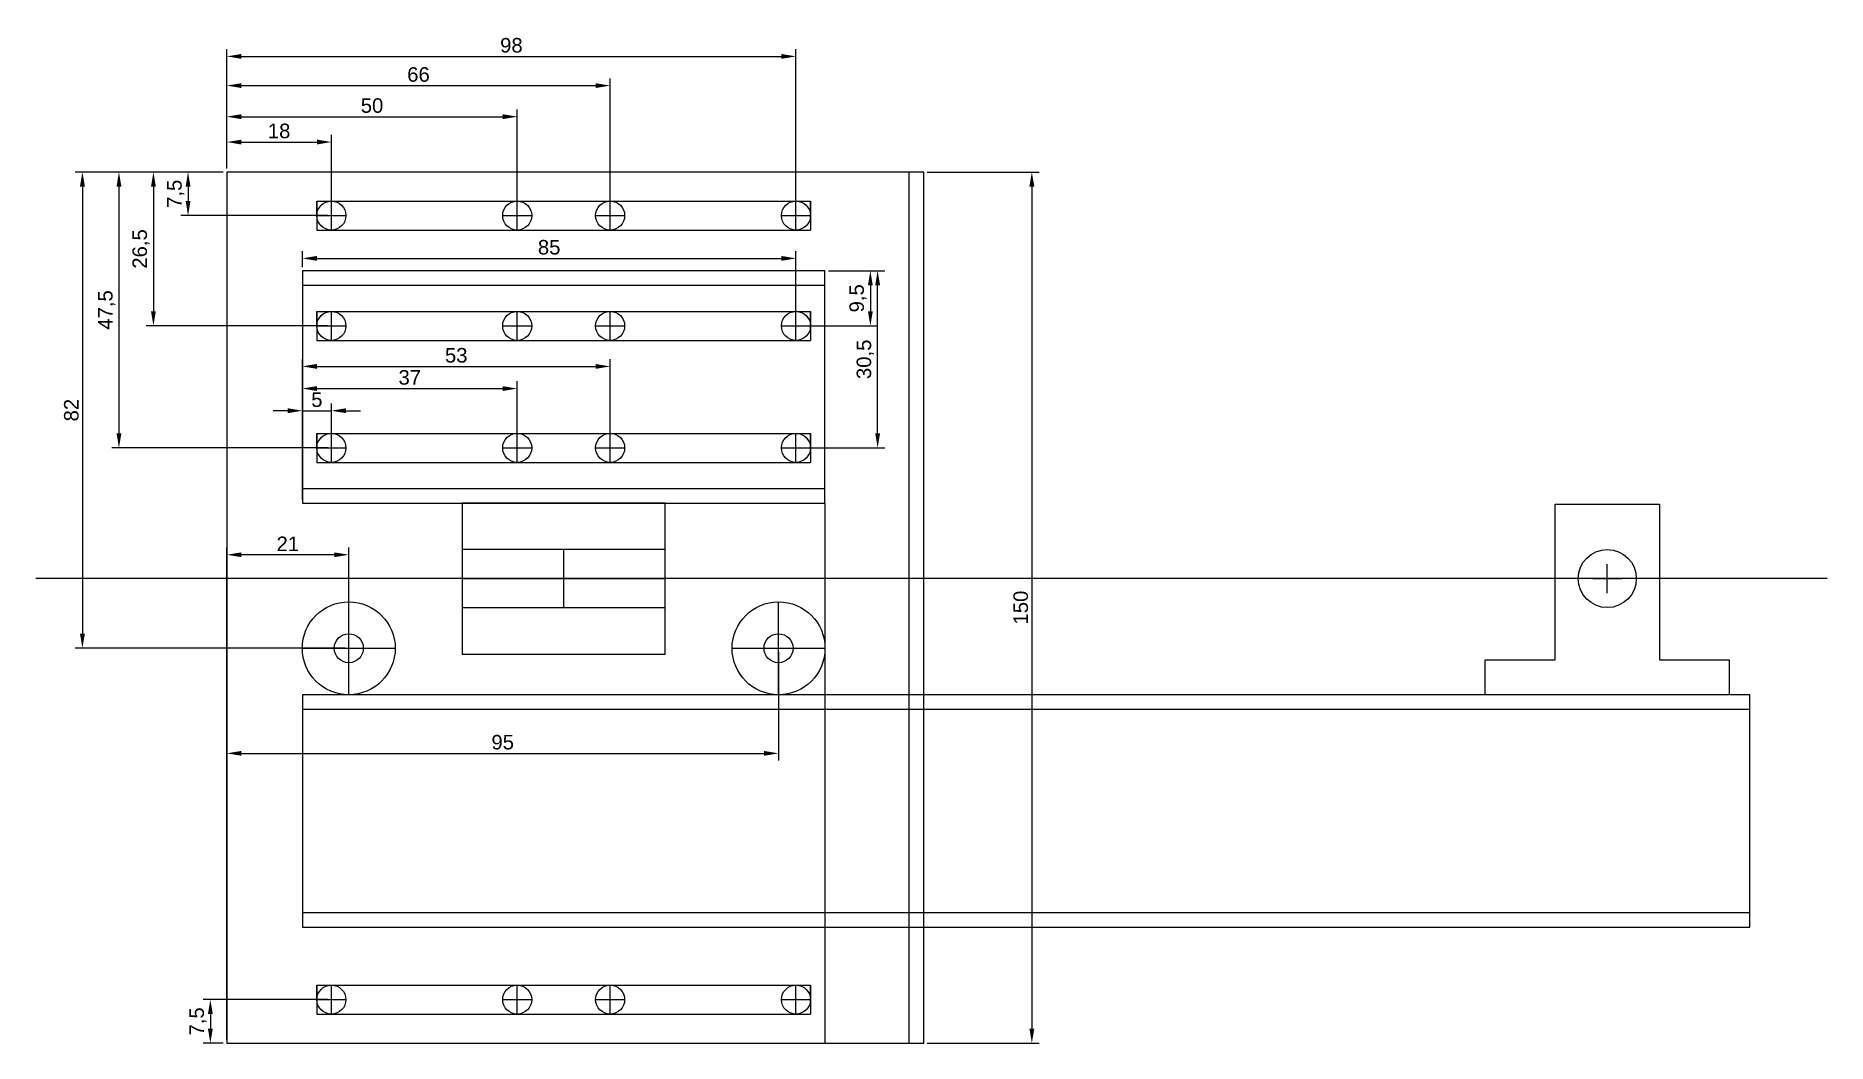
# Model space of a CAD drawing. Header units: millimetres. Extents: x -46 to 263, y -20 to 153.
import ezdxf

# ---------------------------------------------------------------- set-up
doc = ezdxf.new("R2010")
doc.units = ezdxf.units.MM
doc.layers.get('Defpoints').update_dxf_attribs({"color": 50})
doc.layers.add('красный', color=10, linetype='Continuous')
doc.layers.add('Размеры', color=82, linetype='Continuous')
doc.styles.get("Standard").update_dxf_attribs({"font": 'arial.ttf'})
doc.dimstyles.new('ISO-25', dxfattribs={"dimtxt": 2.5, "dimasz": 2.5, "dimexe": 1.25, "dimexo": 0.625, "dimtad": 1, "dimtxsty": 'Standard', "dimcen": 2.5, "dimadec": 0, "dimazin": 0, "dimtfac": 1, "dimtmove": 0, "dimatfit": 3, "dimfxl": 1, "dimarcsym": 0})

# ---------------------------------------------------------------- blocks, each defined once
blk = doc.blocks.new('*D10')
at = {"layer": 'Defpoints', "color": 0, "transparency": 16777216}
for p in [(5, 135.16), (-13, 130), (5, 122.5)]:
    blk.add_point(p, dxfattribs=at)
at = {"layer": 'Размеры', "color": 0, "lineweight": -2, "transparency": 16777216}
for p, q in [((-13, 130.62), (-13, 136.41)), ((5, 123.12), (5, 136.41)), ((-10.5, 135.16), (2.5, 135.16))]:
    blk.add_line(p, q, dxfattribs=at)
at = {"layer": 'Размеры', "color": 0, "transparency": 16777216}
for points in [[(-10.5, 135.57), (-10.5, 134.74), (-13, 135.16)], [(2.5, 135.57), (2.5, 134.74), (5, 135.16)]]:
    blk.add_solid(points, dxfattribs=at)
at = {"layer": 'Размеры', "color": 0, "transparency": 16777216, "insert": (-4, 137.06), "char_height": 2.5, "attachment_point": 5}
blk.add_mtext('18', dxfattribs=at)
blk = doc.blocks.new('*D11')
at = {"layer": 'Defpoints', "color": 0, "transparency": 16777216}
for p in [(37, 139.53), (-13, 130), (37, 122.5)]:
    blk.add_point(p, dxfattribs=at)
at = {"layer": 'Размеры', "color": 0, "lineweight": -2, "transparency": 16777216}
for p, q in [((-13, 130.62), (-13, 140.78)), ((-10.5, 139.53), (34.5, 139.53)), ((37, 123.12), (37, 140.78))]:
    blk.add_line(p, q, dxfattribs=at)
at = {"layer": 'Размеры', "color": 0, "transparency": 16777216}
for points in [[(-10.5, 139.95), (-10.5, 139.11), (-13, 139.53)], [(34.5, 139.95), (34.5, 139.11), (37, 139.53)]]:
    blk.add_solid(points, dxfattribs=at)
at = {"layer": 'Размеры', "color": 0, "transparency": 16777216, "insert": (12, 141.43), "char_height": 2.5, "attachment_point": 5}
blk.add_mtext('50', dxfattribs=at)
blk = doc.blocks.new('*D12')
at = {"layer": 'Defpoints', "color": 0, "transparency": 16777216}
for p in [(53, 144.88), (-13, 130), (53, 122.5)]:
    blk.add_point(p, dxfattribs=at)
at = {"layer": 'Размеры', "color": 0, "lineweight": -2, "transparency": 16777216}
for p, q in [((-13, 130.62), (-13, 146.13)), ((53, 123.12), (53, 146.13)), ((-10.5, 144.88), (50.5, 144.88))]:
    blk.add_line(p, q, dxfattribs=at)
at = {"layer": 'Размеры', "color": 0, "transparency": 16777216}
for points in [[(-10.5, 145.29), (-10.5, 144.46), (-13, 144.88)], [(50.5, 145.29), (50.5, 144.46), (53, 144.88)]]:
    blk.add_solid(points, dxfattribs=at)
at = {"layer": 'Размеры', "color": 0, "transparency": 16777216, "insert": (20, 146.78), "char_height": 2.5, "attachment_point": 5}
blk.add_mtext('66', dxfattribs=at)
blk = doc.blocks.new('*D13')
at = {"layer": 'Defpoints', "color": 0, "transparency": 16777216}
for p in [(85, 149.91), (-13, 130), (85, 122.5)]:
    blk.add_point(p, dxfattribs=at)
at = {"layer": 'Размеры', "color": 0, "lineweight": -2, "transparency": 16777216}
for p, q in [((-13, 130.62), (-13, 151.16)), ((85, 123.12), (85, 151.16)), ((-10.5, 149.91), (82.5, 149.91))]:
    blk.add_line(p, q, dxfattribs=at)
at = {"layer": 'Размеры', "color": 0, "transparency": 16777216}
for points in [[(-10.5, 150.32), (-10.5, 149.49), (-13, 149.91)], [(82.5, 150.32), (82.5, 149.49), (85, 149.91)]]:
    blk.add_solid(points, dxfattribs=at)
at = {"layer": 'Размеры', "color": 0, "transparency": 16777216, "insert": (36, 151.81), "char_height": 2.5, "attachment_point": 5}
blk.add_mtext('98', dxfattribs=at)
blk = doc.blocks.new('*D16')
at = {"layer": 'Defpoints', "color": 0, "transparency": 16777216}
for p in [(-13, 130), (-19.68, 122.5), (5, 122.5)]:
    blk.add_point(p, dxfattribs=at)
at = {"layer": 'Размеры', "color": 0, "lineweight": -2, "transparency": 16777216}
for p, q in [((-13.63, 130), (-20.93, 130)), ((-19.68, 127.5), (-19.68, 125)), ((4.38, 122.5), (-20.93, 122.5))]:
    blk.add_line(p, q, dxfattribs=at)
at = {"layer": 'Размеры', "color": 0, "transparency": 16777216}
for points in [[(-20.09, 127.5), (-19.26, 127.5), (-19.68, 130)], [(-20.09, 125), (-19.26, 125), (-19.68, 122.5)]]:
    blk.add_solid(points, dxfattribs=at)
at = {"layer": 'Размеры', "color": 0, "transparency": 16777216, "insert": (-21.8, 126.25), "char_height": 2.5, "attachment_point": 5, "rotation": 90}
blk.add_mtext('7,5', dxfattribs=at)
blk = doc.blocks.new('*D17')
at = {"layer": 'Defpoints', "color": 0, "transparency": 16777216}
for p in [(-13, 130), (-25.64, 103.5), (5, 103.5)]:
    blk.add_point(p, dxfattribs=at)
at = {"layer": 'Размеры', "color": 0, "lineweight": -2, "transparency": 16777216}
for p, q in [((-13.63, 130), (-26.89, 130)), ((-25.64, 127.5), (-25.64, 106)), ((4.38, 103.5), (-26.89, 103.5))]:
    blk.add_line(p, q, dxfattribs=at)
at = {"layer": 'Размеры', "color": 0, "transparency": 16777216}
for points in [[(-26.06, 127.5), (-25.23, 127.5), (-25.64, 130)], [(-26.06, 106), (-25.23, 106), (-25.64, 103.5)]]:
    blk.add_solid(points, dxfattribs=at)
at = {"layer": 'Размеры', "color": 0, "transparency": 16777216, "insert": (-27.77, 116.75), "char_height": 2.5, "attachment_point": 5, "rotation": 90}
blk.add_mtext('26,5', dxfattribs=at)
blk = doc.blocks.new('*D18')
at = {"layer": 'Defpoints', "color": 0, "transparency": 16777216}
for p in [(-13, 130), (-31.58, 82.5), (5, 82.5)]:
    blk.add_point(p, dxfattribs=at)
at = {"layer": 'Размеры', "color": 0, "lineweight": -2, "transparency": 16777216}
for p, q in [((-13.63, 130), (-32.83, 130)), ((-31.58, 127.5), (-31.58, 85)), ((4.38, 82.5), (-32.83, 82.5))]:
    blk.add_line(p, q, dxfattribs=at)
at = {"layer": 'Размеры', "color": 0, "transparency": 16777216}
for points in [[(-31.99, 127.5), (-31.16, 127.5), (-31.58, 130)], [(-31.99, 85), (-31.16, 85), (-31.58, 82.5)]]:
    blk.add_solid(points, dxfattribs=at)
at = {"layer": 'Размеры', "color": 0, "transparency": 16777216, "insert": (-33.7, 106.25), "char_height": 2.5, "attachment_point": 5, "rotation": 90}
blk.add_mtext('47,5', dxfattribs=at)
blk = doc.blocks.new('*D19')
at = {"layer": 'Defpoints', "color": 0, "transparency": 16777216}
for p in [(5, -12.5), (-15.84, -20), (-13, -20)]:
    blk.add_point(p, dxfattribs=at)
at = {"layer": 'Размеры', "color": 0, "lineweight": -2, "transparency": 16777216}
for p, q in [((4.38, -12.5), (-17.09, -12.5)), ((-15.84, -15), (-15.84, -17.5)), ((-13.62, -20), (-17.09, -20))]:
    blk.add_line(p, q, dxfattribs=at)
at = {"layer": 'Размеры', "color": 0, "transparency": 16777216}
for points in [[(-16.26, -15), (-15.42, -15), (-15.84, -12.5)], [(-16.26, -17.5), (-15.42, -17.5), (-15.84, -20)]]:
    blk.add_solid(points, dxfattribs=at)
at = {"layer": 'Размеры', "color": 0, "transparency": 16777216, "insert": (-17.96, -16.25), "char_height": 2.5, "attachment_point": 5, "rotation": 90}
blk.add_mtext('7,5', dxfattribs=at)
blk = doc.blocks.new('*D20')
at = {"layer": 'Defpoints', "color": 0, "transparency": 16777216}
for p in [(90, 113), (85, 103.5), (97.81, 103.5)]:
    blk.add_point(p, dxfattribs=at)
at = {"layer": 'Размеры', "color": 0, "lineweight": -2, "transparency": 16777216}
for p, q in [((90.62, 113), (99.06, 113)), ((97.81, 110.5), (97.81, 106)), ((85.62, 103.5), (99.06, 103.5))]:
    blk.add_line(p, q, dxfattribs=at)
at = {"layer": 'Размеры', "color": 0, "transparency": 16777216}
for points in [[(97.4, 110.5), (98.23, 110.5), (97.81, 113)], [(97.4, 106), (98.23, 106), (97.81, 103.5)]]:
    blk.add_solid(points, dxfattribs=at)
at = {"layer": 'Размеры', "color": 0, "transparency": 16777216, "insert": (95.68, 108.25), "char_height": 2.5, "attachment_point": 5, "rotation": 90}
blk.add_mtext('9,5', dxfattribs=at)
blk = doc.blocks.new('*D21')
at = {"layer": 'Defpoints', "color": 0, "transparency": 16777216}
for p in [(90, 113), (99.06, 113), (85, 82.5)]:
    blk.add_point(p, dxfattribs=at)
at = {"layer": 'Размеры', "color": 0, "lineweight": -2, "transparency": 16777216}
for p, q in [((90.62, 113), (100.31, 113)), ((99.06, 85), (99.06, 110.5)), ((85.62, 82.5), (100.31, 82.5))]:
    blk.add_line(p, q, dxfattribs=at)
at = {"layer": 'Размеры', "color": 0, "transparency": 16777216}
for points in [[(98.65, 110.5), (99.48, 110.5), (99.06, 113)], [(98.65, 85), (99.48, 85), (99.06, 82.5)]]:
    blk.add_solid(points, dxfattribs=at)
at = {"layer": 'Размеры', "color": 0, "transparency": 16777216, "insert": (96.93, 97.75), "char_height": 2.5, "attachment_point": 5, "rotation": 90}
blk.add_mtext('30,5', dxfattribs=at)
blk = doc.blocks.new('*D22')
at = {"layer": 'Defpoints', "color": 0, "transparency": 16777216}
for p in [(5, 88.9), (5, 82.5), (0, 73)]:
    blk.add_point(p, dxfattribs=at)
at = {"layer": 'Размеры', "color": 0, "lineweight": -2, "transparency": 16777216}
for p, q in [((0, 73.62), (0, 90.15)), ((5, 83.12), (5, 90.15)), ((-2.5, 88.9), (-5, 88.9)), ((0, 88.9), (5, 88.9)), ((7.5, 88.9), (10, 88.9))]:
    blk.add_line(p, q, dxfattribs=at)
at = {"layer": 'Размеры', "color": 0, "transparency": 16777216}
for points in [[(-2.5, 89.32), (-2.5, 88.48), (0, 88.9)], [(7.5, 89.32), (7.5, 88.48), (5, 88.9)]]:
    blk.add_solid(points, dxfattribs=at)
at = {"layer": 'Размеры', "color": 0, "transparency": 16777216, "insert": (2.5, 90.79), "char_height": 2.5, "attachment_point": 5}
blk.add_mtext('5', dxfattribs=at)
blk = doc.blocks.new('*D23')
at = {"layer": 'Defpoints', "color": 0, "transparency": 16777216}
for p in [(37, 92.71), (37, 82.5), (0, 73)]:
    blk.add_point(p, dxfattribs=at)
at = {"layer": 'Размеры', "color": 0, "lineweight": -2, "transparency": 16777216}
for p, q in [((0, 73.62), (0, 93.96)), ((2.5, 92.71), (34.5, 92.71)), ((37, 83.12), (37, 93.96))]:
    blk.add_line(p, q, dxfattribs=at)
at = {"layer": 'Размеры', "color": 0, "transparency": 16777216}
for points in [[(2.5, 93.13), (2.5, 92.3), (0, 92.71)], [(34.5, 93.13), (34.5, 92.3), (37, 92.71)]]:
    blk.add_solid(points, dxfattribs=at)
at = {"layer": 'Размеры', "color": 0, "transparency": 16777216, "insert": (18.5, 94.62), "char_height": 2.5, "attachment_point": 5}
blk.add_mtext('37', dxfattribs=at)
blk = doc.blocks.new('*D24')
at = {"layer": 'Defpoints', "color": 0, "transparency": 16777216}
for p in [(53, 96.53), (53, 82.5), (0, 73)]:
    blk.add_point(p, dxfattribs=at)
at = {"layer": 'Размеры', "color": 0, "lineweight": -2, "transparency": 16777216}
for p, q in [((0, 73.62), (0, 97.78)), ((2.5, 96.53), (50.5, 96.53)), ((53, 83.12), (53, 97.78))]:
    blk.add_line(p, q, dxfattribs=at)
at = {"layer": 'Размеры', "color": 0, "transparency": 16777216}
for points in [[(2.5, 96.95), (2.5, 96.11), (0, 96.53)], [(50.5, 96.95), (50.5, 96.11), (53, 96.53)]]:
    blk.add_solid(points, dxfattribs=at)
at = {"layer": 'Размеры', "color": 0, "transparency": 16777216, "insert": (26.5, 98.43), "char_height": 2.5, "attachment_point": 5}
blk.add_mtext('53', dxfattribs=at)
blk = doc.blocks.new('*D26')
at = {"layer": 'Defpoints', "color": 0, "transparency": 16777216}
for p in [(85, 115.13), (0, 113), (85, 103.5)]:
    blk.add_point(p, dxfattribs=at)
at = {"layer": 'Размеры', "color": 0, "lineweight": -2, "transparency": 16777216}
for p, q in [((0, 113.62), (0, 116.38)), ((2.5, 115.13), (82.5, 115.13)), ((85, 104.12), (85, 116.38))]:
    blk.add_line(p, q, dxfattribs=at)
at = {"layer": 'Размеры', "color": 0, "transparency": 16777216}
for points in [[(2.5, 115.54), (2.5, 114.71), (0, 115.13)], [(82.5, 115.54), (82.5, 114.71), (85, 115.13)]]:
    blk.add_solid(points, dxfattribs=at)
at = {"layer": 'Размеры', "color": 0, "transparency": 16777216, "insert": (42.5, 117.03), "char_height": 2.5, "attachment_point": 5}
blk.add_mtext('85', dxfattribs=at)
blk = doc.blocks.new('*D27')
at = {"layer": 'Defpoints', "color": 0, "transparency": 16777216}
for p in [(-13, 64.1), (8, 48), (-13, -20)]:
    blk.add_point(p, dxfattribs=at)
at = {"layer": 'Размеры', "color": 0, "lineweight": -2, "transparency": 16777216}
for p, q in [((-13, -19.38), (-13, 65.35)), ((8, 48.63), (8, 65.35)), ((5.5, 64.1), (-10.5, 64.1))]:
    blk.add_line(p, q, dxfattribs=at)
at = {"layer": 'Размеры', "color": 0, "transparency": 16777216}
for points in [[(-10.5, 64.51), (-10.5, 63.68), (-13, 64.1)], [(5.5, 64.51), (5.5, 63.68), (8, 64.1)]]:
    blk.add_solid(points, dxfattribs=at)
at = {"layer": 'Размеры', "color": 0, "transparency": 16777216, "insert": (-2.5, 65.98), "char_height": 2.5, "attachment_point": 5}
blk.add_mtext('21', dxfattribs=at)
blk = doc.blocks.new('*D28')
at = {"layer": 'Defpoints', "color": 0, "transparency": 16777216}
for p in [(-13, 130), (-37.87, 48), (8, 48)]:
    blk.add_point(p, dxfattribs=at)
at = {"layer": 'Размеры', "color": 0, "lineweight": -2, "transparency": 16777216}
for p, q in [((-13.63, 130), (-39.12, 130)), ((-37.87, 127.5), (-37.87, 50.5)), ((7.38, 48), (-39.12, 48))]:
    blk.add_line(p, q, dxfattribs=at)
at = {"layer": 'Размеры', "color": 0, "transparency": 16777216}
for points in [[(-38.29, 127.5), (-37.45, 127.5), (-37.87, 130)], [(-38.29, 50.5), (-37.45, 50.5), (-37.87, 48)]]:
    blk.add_solid(points, dxfattribs=at)
at = {"layer": 'Размеры', "color": 0, "transparency": 16777216, "insert": (-39.77, 89), "char_height": 2.5, "attachment_point": 5, "rotation": 90}
blk.add_mtext('82', dxfattribs=at)
blk = doc.blocks.new('*D29')
at = {"layer": 'Defpoints', "color": 0, "transparency": 16777216}
for p in [(82, 48), (82, 29.9), (-13, -20)]:
    blk.add_point(p, dxfattribs=at)
at = {"layer": 'Размеры', "color": 0, "lineweight": -2, "transparency": 16777216}
for p, q in [((82, 47.38), (82, 28.65)), ((-13, -19.38), (-13, 31.15)), ((-10.5, 29.9), (79.5, 29.9))]:
    blk.add_line(p, q, dxfattribs=at)
at = {"layer": 'Размеры', "color": 0, "transparency": 16777216}
for points in [[(-10.5, 30.32), (-10.5, 29.49), (-13, 29.9)], [(79.5, 30.32), (79.5, 29.49), (82, 29.9)]]:
    blk.add_solid(points, dxfattribs=at)
at = {"layer": 'Размеры', "color": 0, "transparency": 16777216, "insert": (34.5, 31.81), "char_height": 2.5, "attachment_point": 5}
blk.add_mtext('95', dxfattribs=at)
blk = doc.blocks.new('*D30')
at = {"layer": 'Defpoints', "color": 0, "transparency": 16777216}
for p in [(107, 130), (107, -20), (125.62, -20)]:
    blk.add_point(p, dxfattribs=at)
at = {"layer": 'Размеры', "color": 0, "lineweight": -2, "transparency": 16777216}
for p, q in [((107.62, 130), (126.87, 130)), ((125.62, 127.5), (125.62, -17.5)), ((107.62, -20), (126.87, -20))]:
    blk.add_line(p, q, dxfattribs=at)
at = {"layer": 'Размеры', "color": 0, "transparency": 16777216}
for points in [[(125.2, 127.5), (126.04, 127.5), (125.62, 130)], [(125.2, -17.5), (126.04, -17.5), (125.62, -20)]]:
    blk.add_solid(points, dxfattribs=at)
at = {"layer": 'Размеры', "color": 0, "transparency": 16777216, "insert": (123.72, 55), "char_height": 2.5, "attachment_point": 5, "rotation": 90}
blk.add_mtext('150', dxfattribs=at)

msp = doc.modelspace()

# ---------------------------------------------------------------- linework, layer by layer
for p, q in [((5, 120), (5, 125)), ((37, 120), (37, 125)), ((53, 120), (53, 125)), ((85, 120), (85, 125)), ((2.5, 122.5), (7.5, 122.5)), ((34.5, 122.5), (39.5, 122.5)), ((50.5, 122.5), (55.5, 122.5)), ((82.5, 122.5), (87.5, 122.5)), ((0, 110.5), (90, 110.5)), ((5, 101), (5, 106)), ((37, 101), (37, 106)), ((53, 101), (53, 106)), ((85, 101), (85, 106)), ((2.5, 103.5), (7.5, 103.5)), ((34.5, 103.5), (39.5, 103.5)), ((50.5, 103.5), (55.5, 103.5)), ((82.5, 103.5), (87.5, 103.5)), ((5, 80), (5, 85)), ((37, 80), (37, 85)), ((53, 80), (53, 85)), ((85, 80), (85, 85)), ((2.5, 82.5), (7.5, 82.5)), ((34.5, 82.5), (39.5, 82.5)), ((50.5, 82.5), (55.5, 82.5)), ((82.5, 82.5), (87.5, 82.5)), ((0, 75.5), (90, 75.5)), ((215.707, 46), (215.707, 72.8)), ((215.707, 72.8), (233.707, 72.8)), ((233.707, 72.8), (233.707, 46)), ((8, 40), (8, 56)), ((82, 40), (82, 56)), ((0, 48), (16, 48)), ((74, 48), (90, 48)), ((203.707, 46), (215.707, 46)), ((203.707, 40), (203.707, 46)), ((233.707, 46), (245.707, 46)), ((245.707, 46), (245.707, 40)), ((0, 37.5), (249.236, 37.5)), ((245.707, 40), (203.707, 40)), ((0, 2.5), (249.236, 2.5)), ((5, -15), (5, -10)), ((37, -15), (37, -10)), ((53, -15), (53, -10)), ((85, -15), (85, -10)), ((2.5, -12.5), (7.5, -12.5)), ((34.5, -12.5), (39.5, -12.5)), ((50.5, -12.5), (55.5, -12.5)), ((82.5, -12.5), (87.5, -12.5))]:
    msp.add_line(p, q)
for points in [[(0, 73), (90, 73), (90, 113), (0, 113)], [(0, 0), (249.236, 0), (249.236, 40), (0, 40)]]:
    msp.add_lwpolyline(points, close=True)
for centre, radius in [((5, 122.5), 2.5), ((37, 122.5), 2.5), ((53, 122.5), 2.5), ((85, 122.5), 2.5), ((5, 103.5), 2.5), ((37, 103.5), 2.5), ((53, 103.5), 2.5), ((85, 103.5), 2.5), ((5, 82.5), 2.5), ((37, 82.5), 2.5), ((53, 82.5), 2.5), ((85, 82.5), 2.5), ((224.707, 60), 5), ((8, 48), 8), ((82, 48), 8), ((8, 48), 2.5), ((82, 48), 2.5), ((5, -12.5), 2.5), ((37, -12.5), 2.5), ((53, -12.5), 2.5), ((85, -12.5), 2.5)]:
    msp.add_circle(centre, radius)
at = {"layer": 'Defpoints'}
for p, q in [((45, 55), (45, 65)), ((27.5, 60), (62.5, 59.999)), ((27.5, 55), (62.5, 55))]:
    msp.add_line(p, q, dxfattribs=at)
msp.add_lwpolyline([(27.5, 47), (62.5, 47), (62.5, 73), (27.5, 73)], close=True, dxfattribs=at)
msp.add_lwpolyline([(62.5, 65), (27.5, 65)], dxfattribs=at)
at = {"layer": 'красный'}
msp.add_line((104.5, -20), (104.5, 130), dxfattribs=at)
msp.add_lwpolyline([(107, -20), (107, 130), (-13, 130), (-13, -20)], close=True, dxfattribs=at)
at = {"layer": 'Размеры'}
for p, q in [((2.5, 125), (87.5, 125)), ((2.5, 122.5), (2.5, 125)), ((2.5, 125), (2.5, 120)), ((87.5, 121.74), (87.5, 125)), ((87.5, 125), (87.5, 120)), ((2.5, 120), (87.5, 120)), ((2.5, 106), (87.5, 106)), ((2.5, 103.5), (2.5, 106)), ((2.5, 106), (2.5, 101)), ((87.5, 102.74), (87.5, 106)), ((87.5, 106), (87.5, 101)), ((2.5, 101), (87.5, 101)), ((2.5, 85), (87.5, 85)), ((2.5, 82.5), (2.5, 85)), ((2.5, 85), (2.5, 80)), ((87.5, 81.74), (87.5, 85)), ((87.5, 85), (87.5, 80)), ((2.5, 80), (87.5, 80)), ((90, 73), (90, -20)), ((224.707, 57.5), (224.707, 62.5)), ((262.572, 60), (-45.893, 60)), ((222.207, 60), (227.207, 60)), ((2.5, -10), (87.5, -10)), ((2.5, -12.5), (2.5, -10)), ((2.5, -10), (2.5, -15)), ((87.5, -13.26), (87.5, -10)), ((87.5, -10), (87.5, -15)), ((2.5, -15), (87.5, -15))]:
    msp.add_line(p, q, dxfattribs=at)

# ---------------------------------------------------------------- dimensions: what is measured, and where the dimension line sits
for base, p1, p2, picture, middle in [((85, 149.907), (-13, 130), (85, 122.5), '*D13', (36, 151.809)), ((53, 144.876), (-13, 130), (53, 122.5), '*D12', (20, 146.778)), ((37, 139.53), (-13, 130), (37, 122.5), '*D11', (12, 141.431)), ((5, 135.155), (-13, 130), (5, 122.5), '*D10', (-4, 137.057)), ((85, 115.127), (0, 113), (85, 103.5), '*D26', (42.5, 117.028)), ((53, 96.53), (0, 73), (53, 82.5), '*D24', (26.5, 98.432)), ((37, 92.714), (0, 73), (37, 82.5), '*D23', (18.5, 94.616)), ((5, 88.899), (0, 73), (5, 82.5), '*D22', (2.5, 90.795)), ((82, 29.904), (-13, -20), (82, 48), '*D29', (34.5, 31.805))]:
    dim = msp.add_linear_dim(base=base, p1=p1, p2=p2, dimstyle='ISO-25', dxfattribs=at)
    dim.commit()
    dim.dimension.update_dxf_attribs({"geometry": picture, "text_midpoint": middle})
for base, p1, p2, picture, middle in [((-37.871, 48), (-13, 130), (8, 48), '*D28', (-39.772, 89)), ((-31.576, 82.5), (-13, 130), (5, 82.5), '*D18', (-33.698, 106.25)), ((-25.645, 103.5), (-13, 130), (5, 103.5), '*D17', (-27.772, 116.75)), ((-19.678, 122.5), (-13, 130), (5, 122.5), '*D16', (-21.8, 126.25)), ((125.619, -20), (107, 130), (107, -20), '*D30', (123.718, 55)), ((97.812, 103.5), (90, 113), (85, 103.5), '*D20', (95.685, 108.25)), ((99.062, 113), (85, 82.5), (90, 113), '*D21', (96.935, 97.75)), ((-15.839, -20), (5, -12.5), (-13, -20), '*D19', (-17.961, -16.25))]:
    dim = msp.add_linear_dim(base=base, p1=p1, p2=p2, angle=90, dimstyle='ISO-25', dxfattribs=at)
    dim.commit()
    dim.dimension.update_dxf_attribs({"geometry": picture, "text_midpoint": middle})
dim = msp.add_linear_dim(base=(-13, 64.096), p1=(8, 48), p2=(-13, -20), dimstyle='ISO-25', dxfattribs=at)
dim.commit()
dim.dimension.update_dxf_attribs({"geometry": '*D27', "text_midpoint": (-2.5, 64.096), "dimtype": 160})

doc.saveas('drawing.dxf')
